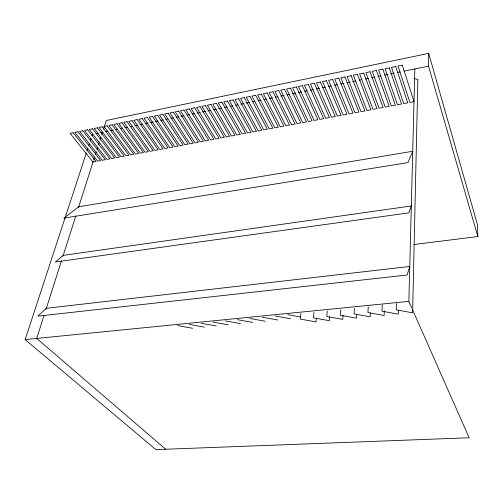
<?xml version="1.0" encoding="UTF-8"?>
<svg xmlns="http://www.w3.org/2000/svg" width="503" height="503" viewBox="0 0 503 503"><rect width="100%" height="100%" fill="white"/><g stroke="black" fill="none" stroke-linecap="round" stroke-linejoin="round"><path stroke-width="0.75" d="M413.931 244.521L477.85 236.555L428.531 66.176L428.688 53.381L106.259 120.5L103.461 129.277M411.724 307.823L408.864 301.366L414.856 68.942M398.414 310.244L398.282 314.174L381.991 311.194L382.286 304.919M396.458 303.542L396.232 309.823L412.611 312.822L417.861 79.392L414.17 78.644M384.342 310.797L384.135 315.507L367.926 312.552L368.246 307.063M370.384 312.904L370.164 316.827L354.037 313.891L354.42 308.408M356.627 314.212L356.363 318.129L340.324 315.211L340.77 309.735M343.046 315.494L342.738 319.411L326.78 316.519L327.283 311.043M329.635 316.771L329.283 320.681L313.407 317.808L313.966 312.332M316.381 318.041L315.991 321.939L300.197 319.078L300.813 313.627M44.113 315.268L36.719 338.431L165.713 449.248M46.018 309.295L61.517 260.724M62.95 256.241L75.821 215.894M78.443 207.67L93.231 161.344M93.703 159.853L94.658 156.861M95.375 154.622L96.331 151.629M97.041 149.391L97.758 147.146M98.475 144.908L99.431 141.915M100.141 139.677L100.858 137.432M101.813 134.446L102.524 132.201L101.09 132.496M412.353 309.263L469.148 437.755L155.88 449.619L25.15 339.588L86.371 152.906M87.101 150.667L87.836 148.423M88.817 145.436L89.308 143.946M90.288 140.959L91.024 138.715M91.999 135.728L92.489 134.238M96.073 133.509L98.223 133.075M105.605 131.579L107.912 131.113M110.214 130.648L113.294 130.026M115.596 129.554L117.909 129.089M120.211 128.623L122.531 128.152M124.826 127.687L127.146 127.215M130.208 126.599L132.528 126.127M134.823 125.662L137.916 125.04M140.205 124.574L142.531 124.103M145.587 123.48L147.913 123.009M150.196 122.55L153.302 121.921M155.578 121.456L157.917 120.984M160.96 120.368L163.299 119.896M165.575 119.431L167.914 118.96M170.957 118.343L173.302 117.872M176.339 117.256L178.684 116.778M180.954 116.319L184.073 115.69M187.103 115.074L189.455 114.596M192.486 113.986L194.837 113.508M197.101 113.049L200.225 112.414M202.483 111.962L205.608 111.326M207.865 110.867L210.223 110.39M213.247 109.78L216.378 109.145M218.686 108.679L221.766 108.051M224.778 107.441L227.149 106.963M230.16 106.353L232.537 105.869M235.542 105.265L237.919 104.781M240.924 104.171L244.074 103.536M246.382 103.065L249.457 102.442M252.462 101.839L254.845 101.355M257.92 100.732L261 100.11M263.993 99.5L266.383 99.016M269.375 98.412L272.538 97.771M275.525 97.167L277.92 96.677M280.907 96.073L284.076 95.432M287.056 94.828L289.464 94.344M292.438 93.74L295.613 93.093M298.593 92.495L301.769 91.848M304.743 91.244L307.157 90.76M310.232 90.138L313.306 89.509M316.274 88.912L319.462 88.264M322.429 87.667L325.504 87.044M328.578 86.422L330.999 85.931M334.728 85.17L337.155 84.68M340.883 83.926L344.077 83.278M347.032 82.681L350.107 82.058M352.54 81.568L355.621 80.945M359.331 80.191L361.77 79.694M365.486 78.946L368.699 78.292M371.635 77.701L374.848 77.047M377.784 76.45L381.004 75.802M384.707 75.054L387.926 74.4M390.856 73.803L394.082 73.155M397.779 72.401L400.237 71.904M403.928 71.156L428.531 66.176M25.15 339.588L408.864 301.366M201.125 323.272L216.24 325.975M189.317 324.441L204.35 327.132M177.634 325.598L192.599 328.27M275.009 315.959L290.571 318.77M262.321 317.211L277.813 320.009M249.79 318.456L265.2 321.228M237.41 319.682L252.745 322.436M225.174 320.889L240.434 323.63M213.077 322.09L228.261 324.812M287.842 314.683L300.505 316.978M428.688 53.381L477.466 224.69L477.85 236.555M409.763 266.464L407.103 275.015L37.775 316.167L46.339 308.295L409.763 266.464M411.322 205.96L408.832 212.87L55.317 262.013L63.227 255.367L411.322 205.96M412.73 151.296L407.952 162.588L63.831 218.151L78.732 206.783L412.73 151.296M73.249 132.742L70.143 133.383L93.011 162.035L96.029 161.469L73.249 132.742M78.022 131.767L74.897 132.408L97.632 161.167L100.669 160.595L78.022 131.767M82.813 130.78L79.675 131.428L102.279 160.294L105.334 159.715L82.813 130.78M87.629 129.793L84.479 130.44L106.95 159.413L110.019 158.835L87.629 129.793M92.477 128.799L89.301 129.447L111.641 158.533L114.722 157.955L92.477 128.799M97.337 127.8L94.155 128.454L116.356 157.646L119.45 157.062L97.337 127.8M102.228 126.794L99.028 127.448L121.091 156.754L124.203 156.169L102.228 126.794M107.145 125.781L103.926 126.442L125.857 155.861L128.982 155.27L107.145 125.781M112.087 124.769L108.849 125.436L130.635 154.955L133.779 154.364L112.087 124.769M117.048 123.751L113.797 124.417L135.445 154.056L138.602 153.459L117.048 123.751M122.04 122.726L118.777 123.398L140.274 153.145L143.449 152.547L122.04 122.726M127.058 121.695L123.776 122.367L145.128 152.233L148.316 151.636L127.058 121.695M132.1 120.657L128.799 121.336L150.007 151.315L153.214 150.711L132.1 120.657M137.168 119.62L133.848 120.299L154.911 150.391L158.131 149.787L137.168 119.62M142.261 118.57L138.929 119.255L159.835 149.466L163.073 148.857L142.261 118.57M147.385 117.52L144.034 118.211L164.789 148.536L168.04 147.926L147.385 117.52M152.528 116.463L149.158 117.155L169.763 147.599L173.032 146.983L152.528 116.463M157.703 115.401L154.314 116.099L174.767 146.656L178.049 146.04L157.703 115.401M162.903 114.332L159.501 115.03L179.791 145.713L183.092 145.09L162.903 114.332M168.134 113.257L164.707 113.961L184.84 144.763L188.16 144.141L168.134 113.257M173.39 112.182L169.951 112.886L189.914 143.808L193.253 143.179L173.39 112.182M178.672 111.094L175.214 111.804L195.019 142.852L198.371 142.217L178.672 111.094M183.985 110.006L180.508 110.717L200.144 141.884L203.514 141.249L183.985 110.006M189.323 108.906L185.827 109.623L205.299 140.915L208.682 140.28L189.323 108.906M194.686 107.805L191.178 108.529L210.48 139.941L213.882 139.3L194.686 107.805M200.087 106.699L196.554 107.422L215.686 138.96L219.101 138.319L200.087 106.699M205.507 105.586L201.961 106.315L220.918 137.979L224.351 137.332L205.507 105.586M210.964 104.461L207.393 105.196L226.174 136.992L229.632 136.338L210.964 104.461M216.447 103.335L212.857 104.077L231.462 135.992L234.932 135.345L216.447 103.335M221.955 102.203L218.346 102.945L236.775 134.993L240.264 134.339L221.955 102.203M227.501 101.065L223.873 101.813L242.113 133.993L245.621 133.333L227.501 101.065M233.071 99.921L229.425 100.675L247.482 132.981L251.01 132.32L233.071 99.921M238.674 98.77L235.008 99.525L252.877 131.968L256.423 131.302L238.674 98.77M244.307 97.613L240.616 98.374L258.303 130.943L261.862 130.277L244.307 97.613M249.966 96.457L246.263 97.217L263.754 129.919L267.332 129.246L249.966 96.457M255.662 95.287L251.934 96.048L269.231 128.887L272.833 128.215L255.662 95.287M261.384 94.111L257.637 94.878L274.745 127.856L278.36 127.171L261.384 94.111M267.143 92.929L263.371 93.703L280.278 126.813L283.918 126.127L267.143 92.929M272.928 91.741L269.143 92.514L285.849 125.763L289.508 125.077L272.928 91.741M278.75 90.54L274.94 91.326L291.444 124.713L295.123 124.021L278.75 90.54M284.604 89.339L280.768 90.125L297.072 123.656L300.769 122.958L284.604 89.339M290.489 88.132L286.635 88.924L302.724 122.594L306.44 121.889L290.489 88.132M296.405 86.918L292.532 87.711L308.414 121.519L312.149 120.821L296.405 86.918M302.353 85.692L298.461 86.497L314.13 120.443L317.883 119.739L302.353 85.692M308.339 84.466L304.422 85.271L319.877 119.368L323.649 118.658L308.339 84.466M314.356 83.234L310.414 84.039L325.655 118.28L329.446 117.564L314.356 83.234M320.405 81.989L316.444 82.8L331.458 117.186L335.275 116.47L320.405 81.989M326.491 80.738L322.505 81.555L337.299 116.086L341.135 115.369L326.491 80.738M332.609 79.48L328.604 80.304L343.172 114.986L347.026 114.256L332.609 79.48M338.764 78.217L334.734 79.046L349.076 113.873L352.955 113.144L338.764 78.217M344.951 76.946L340.902 77.776L355.011 112.76L358.909 112.024L344.951 76.946M351.176 75.67L347.101 76.506L360.978 111.635L364.895 110.899L351.176 75.67M357.438 74.381L353.339 75.224L366.976 110.509L370.918 109.767L357.438 74.381M363.732 73.092L359.614 73.935L373.012 109.371L376.973 108.623L363.732 73.092M370.063 71.791L365.92 72.639L379.073 108.233L383.06 107.479L370.063 71.791M376.433 70.483L372.264 71.338L385.179 107.082L389.184 106.328L376.433 70.483M382.84 69.169L378.646 70.03L391.309 105.932L395.339 105.171L382.84 69.169M389.284 67.842L385.065 68.71L397.477 104.769L401.526 104.008L389.284 67.842M395.76 66.515L391.523 67.383L403.676 103.605L407.751 102.838L395.76 66.515M402.281 65.176L398.011 66.05L409.914 102.43L414.013 101.663L402.281 65.176"/></g></svg>
